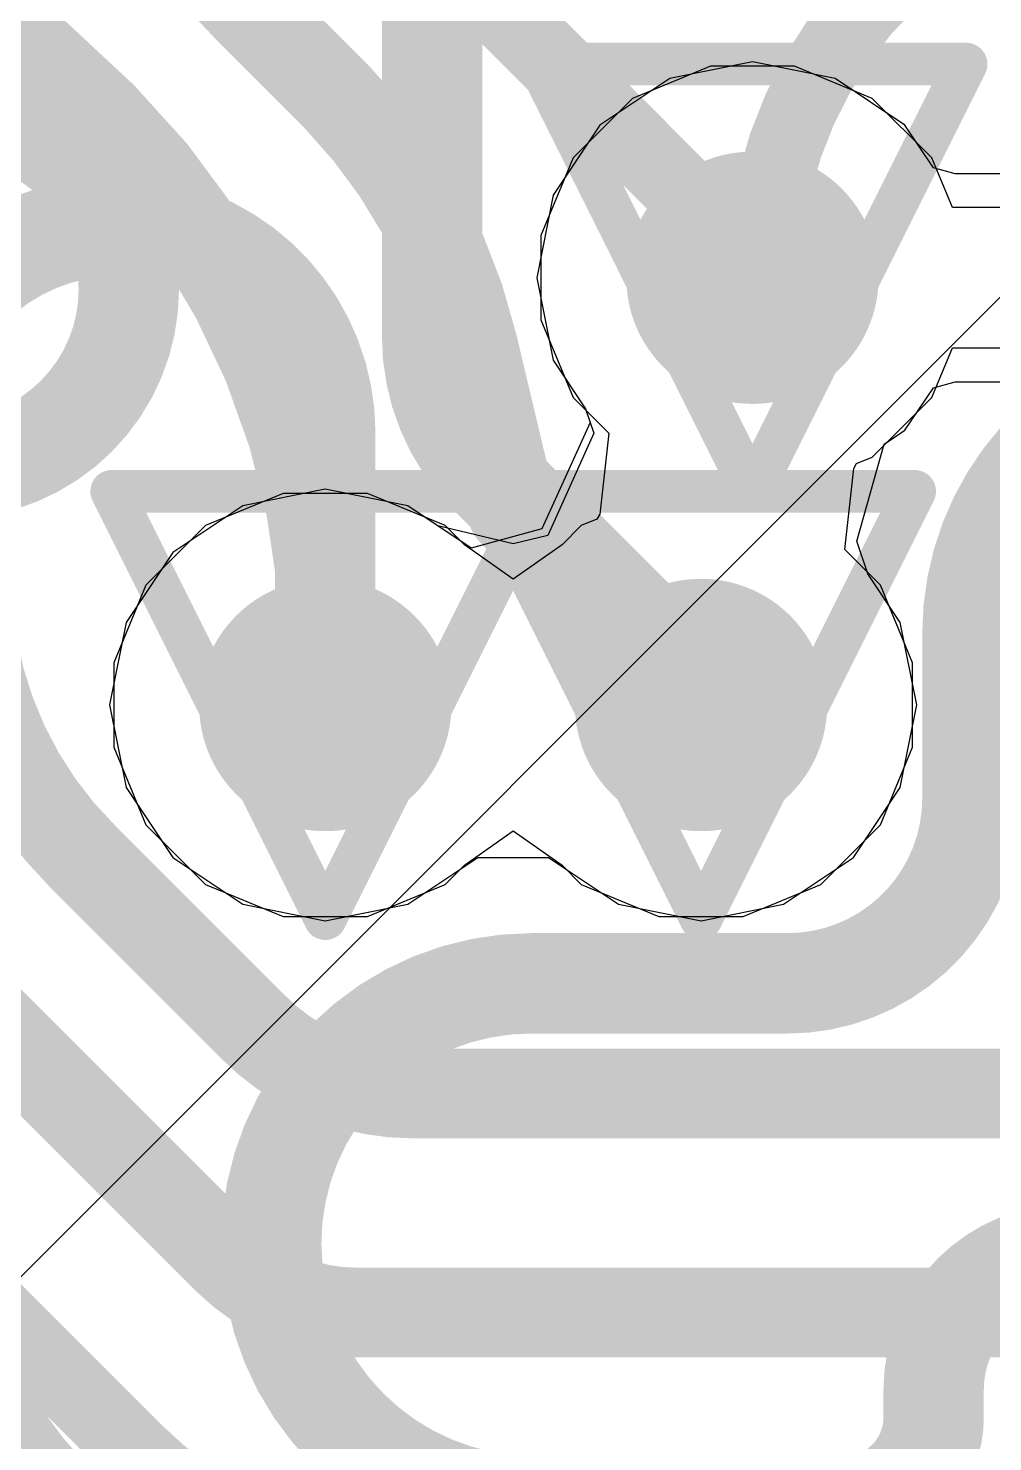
# Model space of a CAD drawing. Header units: inches. Extents: x -6 to 283, y -12 to 154.
# Drawn here: x 60.921 to 62.068, y 3.062 to 4.742 of the extents above; entities that cross this region are included whole.
import ezdxf

# ---------------------------------------------------------------- set-up
doc = ezdxf.new("R2010")
doc.units = ezdxf.units.IN
for name, color, linetype in [('Bottom Layer', 5, 'Continuous'), ('Drill Drawing', 1, 'Continuous'), ('GND-1', 16, 'Continuous'), ('GND-2', 90, 'Continuous'), ('GND-3', 216, 'Continuous'), ('GND-4', 54, 'Continuous'), ('PWR-1', 156, 'Continuous'), ('PWR-2', 130, 'Continuous'), ('Signal L1', 76, 'Continuous'), ('Signal L2', 6, 'Continuous'), ('Top Layer', 1, 'Continuous'), ('Via Holes', 16, 'Continuous')]:
    doc.layers.add(name, color=color, linetype=linetype)

msp = doc.modelspace()

# ---------------------------------------------------------------- hatches: boundary and pattern name
at = {"layer": 'Bottom Layer'}
h = msp.add_hatch(color=5, dxfattribs=at)
edge = h.paths.add_edge_path()
edge.add_arc((61.78183224, 4.44570358), 0.1499997, 0, 360)
h = msp.add_hatch(color=5, dxfattribs=at)
edge = h.paths.add_edge_path()
edge.add_arc((61.27383731999999, 3.93769342), 0.1499997, 0, 360)
h = msp.add_hatch(color=5, dxfattribs=at)
edge = h.paths.add_edge_path()
edge.add_arc((61.72068682, 3.93769342), 0.1499997, 0, 360)
at = {"layer": 'GND-1'}
h = msp.add_hatch(color=16, dxfattribs=at)
edge = h.paths.add_edge_path()
edge.add_arc((61.78183224, 4.44570358), 0.1499997, 0, 360)
h = msp.add_hatch(color=16, dxfattribs=at)
edge = h.paths.add_edge_path()
edge.add_arc((61.27383731999999, 3.93769342), 0.1499997, 0, 360)
h = msp.add_hatch(color=16, dxfattribs=at)
edge = h.paths.add_edge_path()
edge.add_arc((61.72068682, 3.93769342), 0.1499997, 0, 360)
at = {"layer": 'GND-2'}
h = msp.add_hatch(color=90, dxfattribs=at)
edge = h.paths.add_edge_path()
edge.add_arc((61.78183224, 4.44570358), 0.1499997, 0, 360)
h = msp.add_hatch(color=90, dxfattribs=at)
edge = h.paths.add_edge_path()
edge.add_arc((61.27383731999999, 3.93769342), 0.1499997, 0, 360)
h = msp.add_hatch(color=90, dxfattribs=at)
edge = h.paths.add_edge_path()
edge.add_arc((61.72068682, 3.93769342), 0.1499997, 0, 360)
at = {"layer": 'GND-3'}
h = msp.add_hatch(color=216, dxfattribs=at)
edge = h.paths.add_edge_path()
edge.add_arc((61.78183224, 4.44570358), 0.1499997, 0, 360)
h = msp.add_hatch(color=216, dxfattribs=at)
edge = h.paths.add_edge_path()
edge.add_arc((61.27383731999999, 3.93769342), 0.1499997, 0, 360)
h = msp.add_hatch(color=216, dxfattribs=at)
edge = h.paths.add_edge_path()
edge.add_arc((61.72068682, 3.93769342), 0.1499997, 0, 360)
at = {"layer": 'GND-4'}
h = msp.add_hatch(color=54, dxfattribs=at)
edge = h.paths.add_edge_path()
edge.add_arc((61.78183224, 4.44570358), 0.1499997, 0, 360)
h = msp.add_hatch(color=54, dxfattribs=at)
edge = h.paths.add_edge_path()
edge.add_arc((61.27383731999999, 3.93769342), 0.1499997, 0, 360)
h = msp.add_hatch(color=54, dxfattribs=at)
edge = h.paths.add_edge_path()
edge.add_arc((61.72068682, 3.93769342), 0.1499997, 0, 360)
at = {"layer": 'PWR-1'}
h = msp.add_hatch(color=156, dxfattribs=at)
edge = h.paths.add_edge_path()
edge.add_arc((61.78183224, 4.44570358), 0.1499997, 0, 360)
h = msp.add_hatch(color=156, dxfattribs=at)
edge = h.paths.add_edge_path()
edge.add_arc((61.27383731999999, 3.93769342), 0.1499997, 0, 360)
h = msp.add_hatch(color=156, dxfattribs=at)
edge = h.paths.add_edge_path()
edge.add_arc((61.72068682, 3.93769342), 0.1499997, 0, 360)
at = {"layer": 'PWR-2'}
h = msp.add_hatch(color=130, dxfattribs=at)
edge = h.paths.add_edge_path()
edge.add_arc((61.78183224, 4.44570358), 0.1499997, 0, 360)
h = msp.add_hatch(color=130, dxfattribs=at)
edge = h.paths.add_edge_path()
edge.add_arc((61.27383731999999, 3.93769342), 0.1499997, 0, 360)
h = msp.add_hatch(color=130, dxfattribs=at)
edge = h.paths.add_edge_path()
edge.add_arc((61.72068682, 3.93769342), 0.1499997, 0, 360)
at = {"layer": 'Signal L1'}
h = msp.add_hatch(color=76, dxfattribs=at)
edge = h.paths.add_edge_path()
edge.add_arc((61.78183224, 4.44570358), 0.1499997, 0, 360)
h = msp.add_hatch(color=76, dxfattribs=at)
edge = h.paths.add_edge_path()
edge.add_arc((61.27383731999999, 3.93769342), 0.1499997, 0, 360)
h = msp.add_hatch(color=76, dxfattribs=at)
edge = h.paths.add_edge_path()
edge.add_arc((61.72068682, 3.93769342), 0.1499997, 0, 360)
at = {"layer": 'Signal L2'}
h = msp.add_hatch(color=6, dxfattribs=at)
edge = h.paths.add_edge_path()
edge.add_arc((61.78183224, 4.44570358), 0.1499997, 0, 360)
h = msp.add_hatch(color=6, dxfattribs=at)
edge = h.paths.add_edge_path()
edge.add_arc((61.27383731999999, 3.93769342), 0.1499997, 0, 360)
h = msp.add_hatch(color=6, dxfattribs=at)
edge = h.paths.add_edge_path()
edge.add_arc((61.72068682, 3.93769342), 0.1499997, 0, 360)
at = {"layer": 'Top Layer'}
h = msp.add_hatch(color=1, dxfattribs=at)
edge = h.paths.add_edge_path()
edge.add_arc((61.78183224, 4.44570358), 0.1499997, 0, 360)
h = msp.add_hatch(color=1, dxfattribs=at)
edge = h.paths.add_edge_path()
edge.add_arc((61.27383731999999, 3.93769342), 0.1499997, 0, 360)
h = msp.add_hatch(color=1, dxfattribs=at)
edge = h.paths.add_edge_path()
edge.add_arc((61.72068682, 3.93769342), 0.1499997, 0, 360)
at = {"layer": 'Via Holes'}
h = msp.add_hatch(color=7, dxfattribs=at)
edge = h.paths.add_edge_path()
edge.add_arc((61.78183224, 4.44570358), 0.07499858, 0, 360)
h = msp.add_hatch(color=7, dxfattribs=at)
edge = h.paths.add_edge_path()
edge.add_arc((61.27383731999999, 3.93769342), 0.07499858, 0, 360)
h = msp.add_hatch(color=7, dxfattribs=at)
edge = h.paths.add_edge_path()
edge.add_arc((61.72068682, 3.93769342), 0.07499858, 0, 360)

# ---------------------------------------------------------------- linework, layer by layer
at = {"layer": 'Drill Drawing'}
for points in [[(61.52783224, 4.69970358, 0.0508, 0.0508, 0), (62.03583224, 4.69970358, 0.0508, 0.0508, 0)], [(61.52783224, 4.69970358, 0.0508, 0.0508, 0), (61.78183224, 4.19170358, 0.0508, 0.0508, 0)], [(61.78183224, 4.19170358, 0.0508, 0.0508, 0), (62.03583224, 4.69970358, 0.0508, 0.0508, 0)], [(61.01983732, 4.191693419999999, 0.0508, 0.0508, 0), (61.52783732, 4.191693419999999, 0.0508, 0.0508, 0)], [(61.01983732, 4.191693419999999, 0.0508, 0.0508, 0), (61.27383731999999, 3.68369342, 0.0508, 0.0508, 0)], [(61.27383731999999, 3.68369342, 0.0508, 0.0508, 0), (61.52783732, 4.191693419999999, 0.0508, 0.0508, 0)], [(61.46668682, 4.191693419999999, 0.0508, 0.0508, 0), (61.97468682, 4.191693419999999, 0.0508, 0.0508, 0)], [(61.46668682, 4.191693419999999, 0.0508, 0.0508, 0), (61.72068682, 3.68369342, 0.0508, 0.0508, 0)], [(61.72068682, 3.68369342, 0.0508, 0.0508, 0), (61.97468682, 4.191693419999999, 0.0508, 0.0508, 0)]]:
    msp.add_lwpolyline(points, format="xyseb", dxfattribs=at)
for points in [[(61.51513224, 4.69970358, 0.0254, 0.0254, 1), (61.54053224, 4.69970358, 0.0254, 0.0254, 1)], [(61.51513224, 4.69970358, 0.0254, 0.0254, 1), (61.54053224, 4.69970358, 0.0254, 0.0254, 1)], [(62.02313223999999, 4.69970358, 0.0254, 0.0254, 1), (62.04853224, 4.69970358, 0.0254, 0.0254, 1)], [(62.02313223999999, 4.69970358, 0.0254, 0.0254, 1), (62.04853224, 4.69970358, 0.0254, 0.0254, 1)], [(61.00713731999999, 4.191693419999999, 0.0254, 0.0254, 1), (61.03253732, 4.191693419999999, 0.0254, 0.0254, 1)], [(61.00713731999999, 4.191693419999999, 0.0254, 0.0254, 1), (61.03253732, 4.191693419999999, 0.0254, 0.0254, 1)], [(61.45398682, 4.191693419999999, 0.0254, 0.0254, 1), (61.47938681999999, 4.191693419999999, 0.0254, 0.0254, 1)], [(61.45398682, 4.191693419999999, 0.0254, 0.0254, 1), (61.47938681999999, 4.191693419999999, 0.0254, 0.0254, 1)], [(61.51513731999999, 4.191693419999999, 0.0254, 0.0254, 1), (61.54053731999999, 4.191693419999999, 0.0254, 0.0254, 1)], [(61.51513731999999, 4.191693419999999, 0.0254, 0.0254, 1), (61.54053731999999, 4.191693419999999, 0.0254, 0.0254, 1)], [(61.76913224, 4.19170358, 0.0254, 0.0254, 1), (61.79453224, 4.19170358, 0.0254, 0.0254, 1)], [(61.76913224, 4.19170358, 0.0254, 0.0254, 1), (61.79453224, 4.19170358, 0.0254, 0.0254, 1)], [(61.96198682, 4.191693419999999, 0.0254, 0.0254, 1), (61.98738682, 4.191693419999999, 0.0254, 0.0254, 1)], [(61.96198682, 4.191693419999999, 0.0254, 0.0254, 1), (61.98738682, 4.191693419999999, 0.0254, 0.0254, 1)], [(61.26113732, 3.68369342, 0.0254, 0.0254, 1), (61.28653731999999, 3.68369342, 0.0254, 0.0254, 1)], [(61.26113732, 3.68369342, 0.0254, 0.0254, 1), (61.28653731999999, 3.68369342, 0.0254, 0.0254, 1)], [(61.70798681999999, 3.68369342, 0.0254, 0.0254, 1), (61.73338682, 3.68369342, 0.0254, 0.0254, 1)], [(61.70798681999999, 3.68369342, 0.0254, 0.0254, 1), (61.73338682, 3.68369342, 0.0254, 0.0254, 1)]]:
    msp.add_lwpolyline(points, format="xyseb", close=True, dxfattribs=at)
at = {"layer": 'GND-1'}
for p, q in [((61.73178662, 4.69730328), (61.63931284, 4.65900008)), ((61.83187786, 4.69730328), (61.73178662, 4.69730328)), ((61.92435164, 4.65900008), (61.83187786, 4.69730328)), ((61.63931284, 4.65900008), (61.56853574, 4.58822298)), ((61.99512873999999, 4.58822298), (61.92435164, 4.65900008)), ((61.56853574, 4.58822298), (61.53023253999999, 4.4957492)), ((62.01960418, 4.52913242), (61.99512873999999, 4.58822298)), ((62.11556537999999, 4.529122259999999), (62.01960418, 4.52913242)), ((61.53023253999999, 4.4957492), (61.53023253999999, 4.395657959999999)), ((61.53023253999999, 4.395657959999999), (61.56853574, 4.30318418)), ((61.99512873999999, 4.30318418), (62.01960418, 4.36227474)), ((62.01960418, 4.36227474), (62.11556537999999, 4.36226458)), ((61.56853574, 4.30318418), (61.61093341999999, 4.2607865)), ((61.92435164, 4.23240708), (61.99512873999999, 4.30318418)), ((61.61093341999999, 4.2607865), (61.60022732, 4.164601779999999)), ((61.89158564, 4.1226105), (61.90229174, 4.21879522)), ((61.90229174, 4.21879522), (61.90567755999999, 4.22467278)), ((61.90567755999999, 4.22467278), (61.92435164, 4.23240708)), ((61.22379169999999, 4.189293119999999), (61.13131791999999, 4.15098992)), ((61.32388293999999, 4.189293119999999), (61.22379169999999, 4.189293119999999)), ((61.41635672, 4.15098992), (61.32388293999999, 4.189293119999999)), ((61.5968415, 4.15872422), (61.57816741999999, 4.15098992)), ((61.60022732, 4.164601779999999), (61.5968415, 4.15872422)), ((61.13131791999999, 4.15098992), (61.06054082, 4.08021282)), ((61.43918369999999, 4.12816294), (61.41635672, 4.15098992)), ((61.57816741999999, 4.15098992), (61.55534043999999, 4.12816294)), ((61.4972608, 4.08733498), (61.43918369999999, 4.12816294)), ((61.55534043999999, 4.12816294), (61.4972608, 4.08733498)), ((61.93398332, 4.08021282), (61.89158564, 4.1226105)), ((61.06054082, 4.08021282), (61.02223761999999, 3.987739039999999)), ((61.97228651999999, 3.987739039999999), (61.93398332, 4.08021282)), ((61.02223761999999, 3.987739039999999), (61.02223761999999, 3.8876478)), ((61.97228651999999, 3.8876478), (61.97228651999999, 3.987739039999999)), ((61.02223761999999, 3.8876478), (61.06054082, 3.79517402)), ((61.93398332, 3.79517402), (61.97228651999999, 3.8876478)), ((61.06054082, 3.79517402), (61.13131791999999, 3.72439692)), ((61.43918369999999, 3.7472239), (61.49726334, 3.788051859999999)), ((61.49726334, 3.788051859999999), (61.55534043999999, 3.7472239)), ((61.86320622, 3.72439692), (61.93398332, 3.79517402)), ((61.41635672, 3.72439692), (61.43918369999999, 3.7472239)), ((61.55534043999999, 3.7472239), (61.57816741999999, 3.72439692)), ((61.13131791999999, 3.72439692), (61.22379169999999, 3.68609372)), ((61.32388293999999, 3.68609372), (61.41635672, 3.72439692)), ((61.57816741999999, 3.72439692), (61.6706412, 3.68609372)), ((61.77073244, 3.68609372), (61.86320622, 3.72439692)), ((61.22379169999999, 3.68609372), (61.32388293999999, 3.68609372)), ((61.6706412, 3.68609372), (61.77073244, 3.68609372))]:
    msp.add_line(p, q, dxfattribs=at)
at = {"layer": 'GND-2'}
for p, q in [((61.73178662, 4.69730328), (61.63931284, 4.65900008)), ((61.83187786, 4.69730328), (61.73178662, 4.69730328)), ((61.92435164, 4.65900008), (61.83187786, 4.69730328)), ((61.63931284, 4.65900008), (61.56853574, 4.58822298)), ((61.99512873999999, 4.58822298), (61.92435164, 4.65900008)), ((61.56853574, 4.58822298), (61.53023253999999, 4.4957492)), ((62.01960418, 4.52913242), (61.99512873999999, 4.58822298)), ((62.11556537999999, 4.529122259999999), (62.01960418, 4.52913242)), ((61.53023253999999, 4.4957492), (61.53023253999999, 4.395657959999999)), ((61.53023253999999, 4.395657959999999), (61.56853574, 4.30318418)), ((61.99512873999999, 4.30318418), (62.01960418, 4.36227474)), ((62.01960418, 4.36227474), (62.11556537999999, 4.36226458)), ((61.56853574, 4.30318418), (61.61093341999999, 4.2607865)), ((61.92435164, 4.23240708), (61.99512873999999, 4.30318418)), ((61.61093341999999, 4.2607865), (61.60022732, 4.164601779999999)), ((61.89158564, 4.1226105), (61.90229174, 4.21879522)), ((61.90229174, 4.21879522), (61.90567755999999, 4.22467278)), ((61.90567755999999, 4.22467278), (61.92435164, 4.23240708)), ((61.22379169999999, 4.189293119999999), (61.13131791999999, 4.15098992)), ((61.32388293999999, 4.189293119999999), (61.22379169999999, 4.189293119999999)), ((61.41635672, 4.15098992), (61.32388293999999, 4.189293119999999)), ((61.5968415, 4.15872422), (61.57816741999999, 4.15098992)), ((61.60022732, 4.164601779999999), (61.5968415, 4.15872422)), ((61.13131791999999, 4.15098992), (61.06054082, 4.08021282)), ((61.43918369999999, 4.12816294), (61.41635672, 4.15098992)), ((61.57816741999999, 4.15098992), (61.55534043999999, 4.12816294)), ((61.4972608, 4.08733498), (61.43918369999999, 4.12816294)), ((61.55534043999999, 4.12816294), (61.4972608, 4.08733498)), ((61.93398332, 4.08021282), (61.89158564, 4.1226105)), ((61.06054082, 4.08021282), (61.02223761999999, 3.987739039999999)), ((61.97228651999999, 3.987739039999999), (61.93398332, 4.08021282)), ((61.02223761999999, 3.987739039999999), (61.02223761999999, 3.8876478)), ((61.97228651999999, 3.8876478), (61.97228651999999, 3.987739039999999)), ((61.02223761999999, 3.8876478), (61.06054082, 3.79517402)), ((61.93398332, 3.79517402), (61.97228651999999, 3.8876478)), ((61.06054082, 3.79517402), (61.13131791999999, 3.72439692)), ((61.43918369999999, 3.7472239), (61.49726334, 3.788051859999999)), ((61.49726334, 3.788051859999999), (61.55534043999999, 3.7472239)), ((61.86320622, 3.72439692), (61.93398332, 3.79517402)), ((61.41635672, 3.72439692), (61.43918369999999, 3.7472239)), ((61.55534043999999, 3.7472239), (61.57816741999999, 3.72439692)), ((61.13131791999999, 3.72439692), (61.22379169999999, 3.68609372)), ((61.32388293999999, 3.68609372), (61.41635672, 3.72439692)), ((61.57816741999999, 3.72439692), (61.6706412, 3.68609372)), ((61.77073244, 3.68609372), (61.86320622, 3.72439692)), ((61.22379169999999, 3.68609372), (61.32388293999999, 3.68609372)), ((61.6706412, 3.68609372), (61.77073244, 3.68609372))]:
    msp.add_line(p, q, dxfattribs=at)
at = {"layer": 'GND-3'}
for p, q in [((61.73178662, 4.69730328), (61.63931284, 4.65900008)), ((61.83187786, 4.69730328), (61.73178662, 4.69730328)), ((61.92435164, 4.65900008), (61.83187786, 4.69730328)), ((61.63931284, 4.65900008), (61.56853574, 4.58822298)), ((61.99512873999999, 4.58822298), (61.92435164, 4.65900008)), ((61.56853574, 4.58822298), (61.53023253999999, 4.4957492)), ((62.01960418, 4.52913242), (61.99512873999999, 4.58822298)), ((62.11556537999999, 4.529122259999999), (62.01960418, 4.52913242)), ((61.53023253999999, 4.4957492), (61.53023253999999, 4.395657959999999)), ((61.53023253999999, 4.395657959999999), (61.56853574, 4.30318418)), ((61.99512873999999, 4.30318418), (62.01960418, 4.36227474)), ((62.01960418, 4.36227474), (62.11556537999999, 4.36226458)), ((61.56853574, 4.30318418), (61.61093341999999, 4.2607865)), ((61.92435164, 4.23240708), (61.99512873999999, 4.30318418)), ((61.61093341999999, 4.2607865), (61.60022732, 4.164601779999999)), ((61.89158564, 4.1226105), (61.90229174, 4.21879522)), ((61.90229174, 4.21879522), (61.90567755999999, 4.22467278)), ((61.90567755999999, 4.22467278), (61.92435164, 4.23240708)), ((61.22379169999999, 4.189293119999999), (61.13131791999999, 4.15098992)), ((61.32388293999999, 4.189293119999999), (61.22379169999999, 4.189293119999999)), ((61.41635672, 4.15098992), (61.32388293999999, 4.189293119999999)), ((61.5968415, 4.15872422), (61.57816741999999, 4.15098992)), ((61.60022732, 4.164601779999999), (61.5968415, 4.15872422)), ((61.13131791999999, 4.15098992), (61.06054082, 4.08021282)), ((61.43918369999999, 4.12816294), (61.41635672, 4.15098992)), ((61.57816741999999, 4.15098992), (61.55534043999999, 4.12816294)), ((61.4972608, 4.08733498), (61.43918369999999, 4.12816294)), ((61.55534043999999, 4.12816294), (61.4972608, 4.08733498)), ((61.93398332, 4.08021282), (61.89158564, 4.1226105)), ((61.06054082, 4.08021282), (61.02223761999999, 3.987739039999999)), ((61.97228651999999, 3.987739039999999), (61.93398332, 4.08021282)), ((61.02223761999999, 3.987739039999999), (61.02223761999999, 3.8876478)), ((61.97228651999999, 3.8876478), (61.97228651999999, 3.987739039999999)), ((61.02223761999999, 3.8876478), (61.06054082, 3.79517402)), ((61.93398332, 3.79517402), (61.97228651999999, 3.8876478)), ((61.06054082, 3.79517402), (61.13131791999999, 3.72439692)), ((61.43918369999999, 3.7472239), (61.49726334, 3.788051859999999)), ((61.49726334, 3.788051859999999), (61.55534043999999, 3.7472239)), ((61.86320622, 3.72439692), (61.93398332, 3.79517402)), ((61.41635672, 3.72439692), (61.43918369999999, 3.7472239)), ((61.55534043999999, 3.7472239), (61.57816741999999, 3.72439692)), ((61.13131791999999, 3.72439692), (61.22379169999999, 3.68609372)), ((61.32388293999999, 3.68609372), (61.41635672, 3.72439692)), ((61.57816741999999, 3.72439692), (61.6706412, 3.68609372)), ((61.77073244, 3.68609372), (61.86320622, 3.72439692)), ((61.22379169999999, 3.68609372), (61.32388293999999, 3.68609372)), ((61.6706412, 3.68609372), (61.77073244, 3.68609372))]:
    msp.add_line(p, q, dxfattribs=at)
at = {"layer": 'GND-4'}
for p, q in [((61.73178662, 4.69730328), (61.63931284, 4.65900008)), ((61.83187786, 4.69730328), (61.73178662, 4.69730328)), ((61.92435164, 4.65900008), (61.83187786, 4.69730328)), ((61.63931284, 4.65900008), (61.56853574, 4.58822298)), ((61.99512873999999, 4.58822298), (61.92435164, 4.65900008)), ((61.56853574, 4.58822298), (61.53023253999999, 4.4957492)), ((62.01960418, 4.52913242), (61.99512873999999, 4.58822298)), ((62.11556537999999, 4.529122259999999), (62.01960418, 4.52913242)), ((61.53023253999999, 4.4957492), (61.53023253999999, 4.395657959999999)), ((61.53023253999999, 4.395657959999999), (61.56853574, 4.30318418)), ((61.99512873999999, 4.30318418), (62.01960418, 4.36227474)), ((62.01960418, 4.36227474), (62.11556537999999, 4.36226458)), ((61.56853574, 4.30318418), (61.61093341999999, 4.2607865)), ((61.92435164, 4.23240708), (61.99512873999999, 4.30318418)), ((61.61093341999999, 4.2607865), (61.60022732, 4.164601779999999)), ((61.89158564, 4.1226105), (61.90229174, 4.21879522)), ((61.90229174, 4.21879522), (61.90567755999999, 4.22467278)), ((61.90567755999999, 4.22467278), (61.92435164, 4.23240708)), ((61.22379169999999, 4.189293119999999), (61.13131791999999, 4.15098992)), ((61.32388293999999, 4.189293119999999), (61.22379169999999, 4.189293119999999)), ((61.41635672, 4.15098992), (61.32388293999999, 4.189293119999999)), ((61.5968415, 4.15872422), (61.57816741999999, 4.15098992)), ((61.60022732, 4.164601779999999), (61.5968415, 4.15872422)), ((61.13131791999999, 4.15098992), (61.06054082, 4.08021282)), ((61.43918369999999, 4.12816294), (61.41635672, 4.15098992)), ((61.57816741999999, 4.15098992), (61.55534043999999, 4.12816294)), ((61.4972608, 4.08733498), (61.43918369999999, 4.12816294)), ((61.55534043999999, 4.12816294), (61.4972608, 4.08733498)), ((61.93398332, 4.08021282), (61.89158564, 4.1226105)), ((61.06054082, 4.08021282), (61.02223761999999, 3.987739039999999)), ((61.97228651999999, 3.987739039999999), (61.93398332, 4.08021282)), ((61.02223761999999, 3.987739039999999), (61.02223761999999, 3.8876478)), ((61.97228651999999, 3.8876478), (61.97228651999999, 3.987739039999999)), ((61.02223761999999, 3.8876478), (61.06054082, 3.79517402)), ((61.93398332, 3.79517402), (61.97228651999999, 3.8876478)), ((61.06054082, 3.79517402), (61.13131791999999, 3.72439692)), ((61.43918369999999, 3.7472239), (61.49726334, 3.788051859999999)), ((61.49726334, 3.788051859999999), (61.55534043999999, 3.7472239)), ((61.86320622, 3.72439692), (61.93398332, 3.79517402)), ((61.41635672, 3.72439692), (61.43918369999999, 3.7472239)), ((61.55534043999999, 3.7472239), (61.57816741999999, 3.72439692)), ((61.13131791999999, 3.72439692), (61.22379169999999, 3.68609372)), ((61.32388293999999, 3.68609372), (61.41635672, 3.72439692)), ((61.57816741999999, 3.72439692), (61.6706412, 3.68609372)), ((61.77073244, 3.68609372), (61.86320622, 3.72439692)), ((61.22379169999999, 3.68609372), (61.32388293999999, 3.68609372)), ((61.6706412, 3.68609372), (61.77073244, 3.68609372))]:
    msp.add_line(p, q, dxfattribs=at)
at = {"layer": 'PWR-1'}
for p, q in [((61.78183224, 4.70223342), (61.68366377999999, 4.6827059)), ((61.8800007, 4.6827059), (61.78183224, 4.70223342)), ((61.68366377999999, 4.6827059), (61.60043813999999, 4.627097679999999)), ((61.96322634, 4.627097679999999), (61.8800007, 4.6827059)), ((61.60043813999999, 4.627097679999999), (61.54482991999999, 4.54387204)), ((61.9970312, 4.57650596), (61.96322634, 4.627097679999999)), ((62.02302302, 4.56939396), (61.9970312, 4.57650596)), ((62.11212876, 4.56938888), (62.02302302, 4.56939396)), ((61.54482991999999, 4.54387204), (61.52530239999999, 4.44570358)), ((61.52530239999999, 4.44570358), (61.54482991999999, 4.34753512)), ((61.54482991999999, 4.34753512), (61.58346332, 4.2897171)), ((61.99702357999999, 4.314891039999999), (62.0230408, 4.32200812)), ((62.0230408, 4.32200812), (62.11214653999999, 4.322003039999999)), ((61.96322634, 4.264309480000001), (61.99702357999999, 4.314891039999999)), ((61.58346332, 4.2897171), (61.59330074, 4.26074078)), ((61.59330074, 4.26074078), (61.53854342, 4.13918146)), ((61.938281, 4.247642), (61.96322634, 4.264309480000001)), ((61.90586806, 4.13252666), (61.938281, 4.247642)), ((61.27383731999999, 4.194223259999999), (61.17566885999999, 4.17469574)), ((61.37200578, 4.17469574), (61.27383731999999, 4.194223259999999)), ((61.17566885999999, 4.17469574), (61.09244321999999, 4.11908752)), ((61.40774866, 4.15081466), (61.37200578, 4.17469574)), ((61.4972608, 4.129224659999999), (61.40774866, 4.15081466)), ((61.53854342, 4.13918146), (61.4972608, 4.129224659999999)), ((61.09244321999999, 4.11908752), (61.036835, 4.03586188)), ((61.91905574, 4.0936799), (61.90586806, 4.13252666)), ((61.95768913999999, 4.03586188), (61.91905574, 4.0936799)), ((61.036835, 4.03586188), (61.01730748, 3.93769342)), ((61.97721666, 3.93769342), (61.95768913999999, 4.03586188)), ((61.01730748, 3.93769342), (61.036835, 3.83952496)), ((61.95768913999999, 3.83952496), (61.97721666, 3.93769342)), ((61.036835, 3.83952496), (61.09244321999999, 3.75629932)), ((61.90208092, 3.75629932), (61.95768913999999, 3.83952496)), ((61.09244321999999, 3.75629932), (61.17566885999999, 3.7006911)), ((61.37200578, 3.7006911), (61.45522887999999, 3.75629932)), ((61.45522887999999, 3.75629932), (61.53929526, 3.75629932)), ((61.53929526, 3.75629932), (61.62251835999999, 3.7006911)), ((61.81885527999999, 3.7006911), (61.90208092, 3.75629932)), ((61.17566885999999, 3.7006911), (61.27383731999999, 3.68116358)), ((61.27383731999999, 3.68116358), (61.37200578, 3.7006911)), ((61.62251835999999, 3.7006911), (61.72068682, 3.68116358)), ((61.72068682, 3.68116358), (61.81885527999999, 3.7006911))]:
    msp.add_line(p, q, dxfattribs=at)
at = {"layer": 'PWR-2'}
for p, q in [((61.78183224, 4.70223342), (61.68366377999999, 4.6827059)), ((61.8800007, 4.6827059), (61.78183224, 4.70223342)), ((61.68366377999999, 4.6827059), (61.60043813999999, 4.627097679999999)), ((61.96322634, 4.627097679999999), (61.8800007, 4.6827059)), ((61.60043813999999, 4.627097679999999), (61.54482991999999, 4.54387204)), ((61.9970312, 4.57650596), (61.96322634, 4.627097679999999)), ((62.02302302, 4.56939396), (61.9970312, 4.57650596)), ((62.11212876, 4.56938888), (62.02302302, 4.56939396)), ((61.54482991999999, 4.54387204), (61.52530239999999, 4.44570358)), ((61.52530239999999, 4.44570358), (61.54482991999999, 4.34753512)), ((61.54482991999999, 4.34753512), (61.58346332, 4.2897171)), ((61.99702357999999, 4.314891039999999), (62.0230408, 4.32200812)), ((62.0230408, 4.32200812), (62.11214653999999, 4.322003039999999)), ((61.96322634, 4.264309480000001), (61.99702357999999, 4.314891039999999)), ((61.58346332, 4.2897171), (61.58887606, 4.27377352)), ((61.58887606, 4.27377352), (61.53149746, 4.14721294)), ((61.938281, 4.247642), (61.96322634, 4.264309480000001)), ((61.90586806, 4.13252666), (61.938281, 4.247642)), ((61.27383731999999, 4.194223259999999), (61.17566885999999, 4.17469574)), ((61.37200578, 4.17469574), (61.27383731999999, 4.194223259999999)), ((61.17566885999999, 4.17469574), (61.09244321999999, 4.11908752)), ((61.44744124, 4.12429198), (61.37200578, 4.17469574)), ((61.53149746, 4.14721294), (61.44744124, 4.12429198)), ((61.09244321999999, 4.11908752), (61.036835, 4.03586188)), ((61.91905574, 4.0936799), (61.90586806, 4.13252666)), ((61.95768913999999, 4.03586188), (61.91905574, 4.0936799)), ((61.036835, 4.03586188), (61.01730748, 3.93769342)), ((61.97721666, 3.93769342), (61.95768913999999, 4.03586188)), ((61.01730748, 3.93769342), (61.036835, 3.83952496)), ((61.95768913999999, 3.83952496), (61.97721666, 3.93769342)), ((61.036835, 3.83952496), (61.09244321999999, 3.75629932)), ((61.90208092, 3.75629932), (61.95768913999999, 3.83952496)), ((61.09244321999999, 3.75629932), (61.17566885999999, 3.7006911)), ((61.37200578, 3.7006911), (61.45522887999999, 3.75629932)), ((61.45522887999999, 3.75629932), (61.53929526, 3.75629932)), ((61.53929526, 3.75629932), (61.62251835999999, 3.7006911)), ((61.81885527999999, 3.7006911), (61.90208092, 3.75629932)), ((61.17566885999999, 3.7006911), (61.27383731999999, 3.68116358)), ((61.27383731999999, 3.68116358), (61.37200578, 3.7006911)), ((61.62251835999999, 3.7006911), (61.72068682, 3.68116358)), ((61.72068682, 3.68116358), (61.81885527999999, 3.7006911))]:
    msp.add_line(p, q, dxfattribs=at)
at = {"layer": 'Signal L1'}
for points in [[(61.40083478, 4.37585866, 0.11938, 0.11938, 0), (61.40083478, 5.414517999999999, 0.11938, 0.11938, 0)], [(61.80829649999999, 4.55797666, 0.08889999999999999, 0.08889999999999999, -0.3479288306035987), (62.28462016, 4.9350803, 0.08889999999999999, 0.08889999999999999, 0)], [(60.82684304, 4.6452917, 0.11938, 0.11938, -0.9999999999999999), (60.82684304, 4.2185717, 0.11938, 0.11938, 0)], [(61.78183224, 4.44570358, 0.08889999999999999, 0.08889999999999999, 0), (61.80829649999999, 4.55797666, 0.08889999999999999, 0.08889999999999999, 0)], [(61.46833528, 4.211977859999999, 0.11938, 0.11938, -0.1978834644968578), (61.40083478, 4.37585866, 0.11938, 0.11938, 0)], [(62.04340652, 4.02246084, 0.11938, 0.11938, -0.2083582370410258), (62.14227602, 4.24942, 0.11938, 0.11938, 0)], [(61.46833528, 4.211977859999999, 0.11938, 0.11938, 0), (61.72068682, 3.95962886, 0.11938, 0.11938, 0)], [(62.04340652, 3.8265354, 0.11938, 0.11938, 0), (62.04340652, 4.02246084, 0.11938, 0.11938, 0)], [(62.04340652, 3.8265354, 0.11938, 0.11938, -0.4142135623730951), (61.82361015999999, 3.60673904, 0.11938, 0.11938, 0)], [(61.20952198, 3.29745086, 0.11938, 0.11938, -0.4142135623730951), (61.51881015999999, 3.60673904, 0.11938, 0.11938, 0)], [(61.51881015999999, 3.60673904, 0.11938, 0.11938, 0), (61.82361015999999, 3.60673904, 0.11938, 0.11938, 0)], [(61.52177941999999, 2.98519342, 0.11938, 0.11938, -0.4142135623730951), (61.20952198, 3.29745086, 0.11938, 0.11938, 0)], [(61.99730044, 3.1234507, 0.11938, 0.11938, -0.4142135623730951), (62.15859044, 3.2847407, 0.11938, 0.11938, 0)], [(60.94155198, 2.99997876, 0.11938, 0.11938, -0.1978156943521175), (60.83011455999999, 3.26784208, 0.11938, 0.11938, 0)], [(61.99730044, 3.09052468, 0.11938, 0.11938, 0), (61.99730044, 3.1234507, 0.11938, 0.11938, 0)], [(61.99730044, 3.09052468, 0.11938, 0.11938, -0.4142135623730951), (61.89196918, 2.98519342, 0.11938, 0.11938, 0)]]:
    msp.add_lwpolyline(points, format="xyseb", dxfattribs=at)
for points in [[(61.7860715, 4.55797666, 0.04445, 0.04445, 1), (61.8305215, 4.55797666, 0.04445, 0.04445, 1)], [(61.7860715, 4.55797666, 0.04445, 0.04445, 1), (61.8305215, 4.55797666, 0.04445, 0.04445, 1)], [(61.75960723999999, 4.44570358, 0.04445, 0.04445, 1), (61.80405723999999, 4.44570358, 0.04445, 0.04445, 1)], [(61.37098978, 4.37585866, 0.05969, 0.05969, 1), (61.43067977999999, 4.37585866, 0.05969, 0.05969, 1)], [(61.37098978, 4.37585866, 0.05969, 0.05969, 1), (61.43067977999999, 4.37585866, 0.05969, 0.05969, 1)], [(61.43849028, 4.211977859999999, 0.05969, 0.05969, 1), (61.49818028, 4.211977859999999, 0.05969, 0.05969, 1)], [(61.43849028, 4.211977859999999, 0.05969, 0.05969, 1), (61.49818028, 4.211977859999999, 0.05969, 0.05969, 1)], [(62.01356152, 4.02246084, 0.05969, 0.05969, 1), (62.07325151999999, 4.02246084, 0.05969, 0.05969, 1)], [(62.01356152, 4.02246084, 0.05969, 0.05969, 1), (62.07325151999999, 4.02246084, 0.05969, 0.05969, 1)], [(61.69084182, 3.95962886, 0.05969, 0.05969, 1), (61.75053181999999, 3.95962886, 0.05969, 0.05969, 1)], [(62.01356152, 3.8265354, 0.05969, 0.05969, 1), (62.07325151999999, 3.8265354, 0.05969, 0.05969, 1)], [(62.01356152, 3.8265354, 0.05969, 0.05969, 1), (62.07325151999999, 3.8265354, 0.05969, 0.05969, 1)], [(61.48896516, 3.60673904, 0.05969, 0.05969, 1), (61.54865516, 3.60673904, 0.05969, 0.05969, 1)], [(61.48896516, 3.60673904, 0.05969, 0.05969, 1), (61.54865516, 3.60673904, 0.05969, 0.05969, 1)], [(61.79376516, 3.60673904, 0.05969, 0.05969, 1), (61.85345516, 3.60673904, 0.05969, 0.05969, 1)], [(61.79376516, 3.60673904, 0.05969, 0.05969, 1), (61.85345516, 3.60673904, 0.05969, 0.05969, 1)], [(61.17967698, 3.29745086, 0.05969, 0.05969, 1), (61.23936697999999, 3.29745086, 0.05969, 0.05969, 1)], [(61.17967698, 3.29745086, 0.05969, 0.05969, 1), (61.23936697999999, 3.29745086, 0.05969, 0.05969, 1)], [(61.96745543999999, 3.1234507, 0.05969, 0.05969, 1), (62.02714544, 3.1234507, 0.05969, 0.05969, 1)], [(61.96745543999999, 3.1234507, 0.05969, 0.05969, 1), (62.02714544, 3.1234507, 0.05969, 0.05969, 1)], [(61.96745543999999, 3.09052468, 0.05969, 0.05969, 1), (62.02714544, 3.09052468, 0.05969, 0.05969, 1)], [(61.96745543999999, 3.09052468, 0.05969, 0.05969, 1), (62.02714544, 3.09052468, 0.05969, 0.05969, 1)]]:
    msp.add_lwpolyline(points, format="xyseb", close=True, dxfattribs=at)
at = {"layer": 'Signal L2'}
for points in [[(60.7768025, 4.25735496, 0.11938, 0.11938, -0.4142135623730951), (61.02712457999999, 4.50767704, 0.11938, 0.11938, 0)], [(61.02712457999999, 4.50767704, 0.11938, 0.11938, -0.4142135623730951), (61.27383731999999, 4.260964299999999, 0.11938, 0.11938, 0)], [(61.27383731999999, 3.93769342, 0.11938, 0.11938, 0), (61.27383731999999, 4.260964299999999, 0.11938, 0.11938, 0)]]:
    msp.add_lwpolyline(points, format="xyseb", dxfattribs=at)
for points in [[(60.99727958, 4.50767704, 0.05969, 0.05969, 1), (61.05696957999999, 4.50767704, 0.05969, 0.05969, 1)], [(60.99727958, 4.50767704, 0.05969, 0.05969, 1), (61.05696957999999, 4.50767704, 0.05969, 0.05969, 1)], [(61.24399232, 4.260964299999999, 0.05969, 0.05969, 1), (61.30368232, 4.260964299999999, 0.05969, 0.05969, 1)], [(61.24399232, 4.260964299999999, 0.05969, 0.05969, 1), (61.30368232, 4.260964299999999, 0.05969, 0.05969, 1)], [(61.24399232, 3.93769342, 0.05969, 0.05969, 1), (61.30368232, 3.93769342, 0.05969, 0.05969, 1)]]:
    msp.add_lwpolyline(points, format="xyseb", close=True, dxfattribs=at)
at = {"layer": 'Top Layer'}
msp.add_line((66.39227006, 8.7386287), (54.18816949999999, -3.46547186), dxfattribs=at)
for points in [[(60.85237765999999, 5.114472879999999, 0.10668, 0.10668, 0), (61.1865299, 4.76160084, 0.10668, 0.10668, 0)], [(61.22499312, 5.02204228, 0.08889999999999999, 0.08889999999999999, 0), (61.78183224, 4.46520316, 0.08889999999999999, 0.08889999999999999, 0)], [(60.67906075999999, 4.94422684, 0.10668, 0.10668, 0), (61.00716525999999, 4.63834988, 0.10668, 0.10668, 0)], [(61.18652736, 4.76160084, 0.10668, 0.10668, 0), (61.2862122, 4.66191346, 0.10668, 0.10668, 0)], [(61.2862122, 4.66191346, 0.10668, 0.10668, 0), (61.28696404, 4.66115908, 0.10668, 0.10668, 0)], [(61.28696657999999, 4.66116162, 0.10668, 0.10668, -0.1354012837483055), (61.44911256, 4.366181259999999, 0.10668, 0.10668, 0)], [(61.00716525999999, 4.63834988, 0.10668, 0.10668, 0), (61.00861052, 4.63700114, 0.10668, 0.10668, 0)], [(61.00861305999999, 4.63700368, 0.10668, 0.10668, -0.1989112113467915), (61.27383731999999, 3.9967027, 0.10668, 0.10668, 0)], [(61.78183224, 4.44570358, 0.08889999999999999, 0.08889999999999999, 0), (61.78183224, 4.46520316, 0.08889999999999999, 0.08889999999999999, 0)], [(61.44911256, 4.366181259999999, 0.10668, 0.10668, 0), (61.4961686, 4.16828986, 0.10668, 0.10668, 0)], [(59.92335741999999, 4.17472876, 0.08889999999999999, 0.08889999999999999, 0), (61.05016745999999, 3.04791872, 0.08889999999999999, 0.08889999999999999, 0)], [(61.4961686, 4.16828986, 0.10668, 0.10668, 0), (61.72068682, 3.93769342, 0.10668, 0.10668, 0)], [(60.98584958, 3.75700544, 0.10668, 0.10668, -0.1991423936645721), (60.84733576, 4.087693119999999, 0.10668, 0.10668, 0)], [(61.27383477999999, 3.9967027, 0.10668, 0.10668, 0), (61.27383731999999, 3.93769342, 0.10668, 0.10668, 0)], [(60.98584704, 3.7570029, 0.10668, 0.10668, 0), (61.1881682, 3.554681739999999, 0.10668, 0.10668, 0)], [(60.73881933999999, 3.69753134, 0.10668, 0.10668, 0), (61.15857465999999, 3.2777684, 0.10668, 0.10668, 0)], [(61.37751758, 3.47577918, 0.10668, 0.10668, -0.2000309676579259), (61.18817074, 3.55468428, 0.10668, 0.10668, 0)], [(61.37751758, 3.47577918, 0.10668, 0.10668, 0), (62.40859248, 3.47577664, 0.10668, 0.10668, 0)], [(61.31141407999999, 3.21535806, 0.10668, 0.10668, -0.1988346577731527), (61.15857719999999, 3.27777094, 0.10668, 0.10668, 0)], [(61.31141407999999, 3.21535806, 0.10668, 0.10668, 0), (62.69494191999999, 3.21535806, 0.10668, 0.10668, 0)], [(61.31942269999999, 2.93647876, 0.08889999999999999, 0.08889999999999999, -0.1987644589970463), (61.05016745999999, 3.04791872, 0.08889999999999999, 0.08889999999999999, 0)]]:
    msp.add_lwpolyline(points, format="xyseb", dxfattribs=at)
for points in [[(61.15985736, 4.76160084, 0.05333999999999999, 0.05333999999999999, 1), (61.21319736, 4.76160084, 0.05333999999999999, 0.05333999999999999, 1)], [(61.1598599, 4.76160084, 0.05333999999999999, 0.05333999999999999, 1), (61.2131999, 4.76160084, 0.05333999999999999, 0.05333999999999999, 1)], [(61.25954219999999, 4.66191346, 0.05333999999999999, 0.05333999999999999, 1), (61.31288219999999, 4.66191346, 0.05333999999999999, 0.05333999999999999, 1)], [(61.25954219999999, 4.66191346, 0.05333999999999999, 0.05333999999999999, 1), (61.31288219999999, 4.66191346, 0.05333999999999999, 0.05333999999999999, 1)], [(61.26029403999999, 4.66115908, 0.05333999999999999, 0.05333999999999999, 1), (61.31363403999999, 4.66115908, 0.05333999999999999, 0.05333999999999999, 1)], [(61.26029658, 4.66116162, 0.05333999999999999, 0.05333999999999999, 1), (61.31363658, 4.66116162, 0.05333999999999999, 0.05333999999999999, 1)], [(60.98049526, 4.63834988, 0.05333999999999999, 0.05333999999999999, 1), (61.03383526, 4.63834988, 0.05333999999999999, 0.05333999999999999, 1)], [(60.98049526, 4.63834988, 0.05333999999999999, 0.05333999999999999, 1), (61.03383526, 4.63834988, 0.05333999999999999, 0.05333999999999999, 1)], [(60.98194052, 4.63700114, 0.05333999999999999, 0.05333999999999999, 1), (61.03528052, 4.63700114, 0.05333999999999999, 0.05333999999999999, 1)], [(60.98194306, 4.63700368, 0.05333999999999999, 0.05333999999999999, 1), (61.03528306, 4.63700368, 0.05333999999999999, 0.05333999999999999, 1)], [(61.75960723999999, 4.46520316, 0.04445, 0.04445, 1), (61.80405723999999, 4.46520316, 0.04445, 0.04445, 1)], [(61.75960723999999, 4.46520316, 0.04445, 0.04445, 1), (61.80405723999999, 4.46520316, 0.04445, 0.04445, 1)], [(61.75960723999999, 4.44570358, 0.04445, 0.04445, 1), (61.80405723999999, 4.44570358, 0.04445, 0.04445, 1)], [(61.42244255999999, 4.366181259999999, 0.05333999999999999, 0.05333999999999999, 1), (61.47578255999999, 4.366181259999999, 0.05333999999999999, 0.05333999999999999, 1)], [(61.42244255999999, 4.366181259999999, 0.05333999999999999, 0.05333999999999999, 1), (61.47578255999999, 4.366181259999999, 0.05333999999999999, 0.05333999999999999, 1)], [(61.4694986, 4.16828986, 0.05333999999999999, 0.05333999999999999, 1), (61.5228386, 4.16828986, 0.05333999999999999, 0.05333999999999999, 1)], [(61.4694986, 4.16828986, 0.05333999999999999, 0.05333999999999999, 1), (61.5228386, 4.16828986, 0.05333999999999999, 0.05333999999999999, 1)], [(61.24716478000001, 3.9967027, 0.05333999999999999, 0.05333999999999999, 1), (61.30050478, 3.9967027, 0.05333999999999999, 0.05333999999999999, 1)], [(61.24716732, 3.9967027, 0.05333999999999999, 0.05333999999999999, 1), (61.30050732, 3.9967027, 0.05333999999999999, 0.05333999999999999, 1)], [(61.24716732, 3.93769342, 0.05333999999999999, 0.05333999999999999, 1), (61.30050732, 3.93769342, 0.05333999999999999, 0.05333999999999999, 1)], [(61.69401682, 3.93769342, 0.05333999999999999, 0.05333999999999999, 1), (61.74735682, 3.93769342, 0.05333999999999999, 0.05333999999999999, 1)], [(60.95917704, 3.7570029, 0.05333999999999999, 0.05333999999999999, 1), (61.01251704, 3.7570029, 0.05333999999999999, 0.05333999999999999, 1)], [(60.95917958, 3.75700544, 0.05333999999999999, 0.05333999999999999, 1), (61.01251958, 3.75700544, 0.05333999999999999, 0.05333999999999999, 1)], [(61.1614982, 3.554681739999999, 0.05333999999999999, 0.05333999999999999, 1), (61.2148382, 3.554681739999999, 0.05333999999999999, 0.05333999999999999, 1)], [(61.16150074, 3.55468428, 0.05333999999999999, 0.05333999999999999, 1), (61.21484074, 3.55468428, 0.05333999999999999, 0.05333999999999999, 1)], [(61.35084758, 3.47577918, 0.05333999999999999, 0.05333999999999999, 1), (61.40418758, 3.47577918, 0.05333999999999999, 0.05333999999999999, 1)], [(61.35084758, 3.47577918, 0.05333999999999999, 0.05333999999999999, 1), (61.40418758, 3.47577918, 0.05333999999999999, 0.05333999999999999, 1)], [(61.13190466, 3.2777684, 0.05333999999999999, 0.05333999999999999, 1), (61.18524466, 3.2777684, 0.05333999999999999, 0.05333999999999999, 1)], [(61.1319072, 3.27777094, 0.05333999999999999, 0.05333999999999999, 1), (61.1852472, 3.27777094, 0.05333999999999999, 0.05333999999999999, 1)], [(61.28474408, 3.21535806, 0.05333999999999999, 0.05333999999999999, 1), (61.33808408, 3.21535806, 0.05333999999999999, 0.05333999999999999, 1)], [(61.28474408, 3.21535806, 0.05333999999999999, 0.05333999999999999, 1), (61.33808408, 3.21535806, 0.05333999999999999, 0.05333999999999999, 1)], [(61.02794246, 3.04791872, 0.04445, 0.04445, 1), (61.07239246, 3.04791872, 0.04445, 0.04445, 1)], [(61.02794246, 3.04791872, 0.04445, 0.04445, 1), (61.07239246, 3.04791872, 0.04445, 0.04445, 1)]]:
    msp.add_lwpolyline(points, format="xyseb", close=True, dxfattribs=at)

doc.saveas('drawing.dxf')
